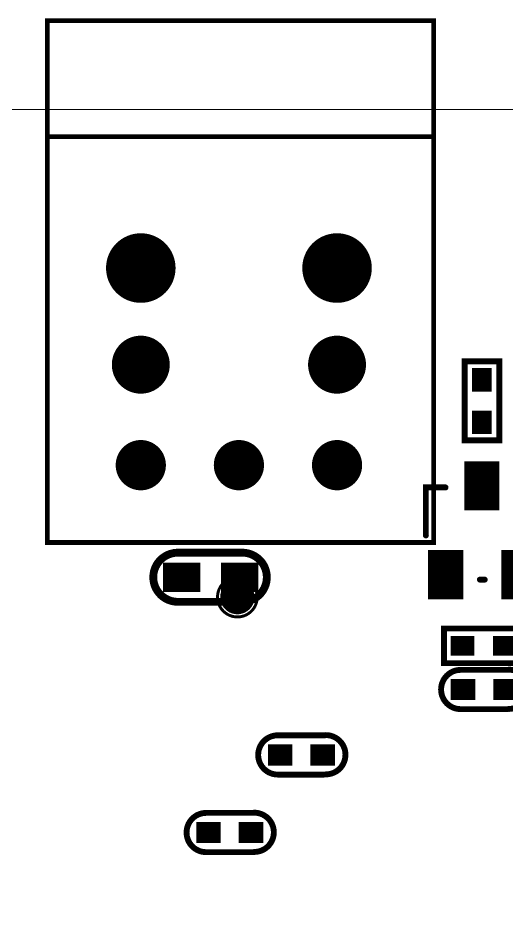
# Model space of a CAD drawing. Extents: x 68 to 180, y 55 to 144.
# Drawn here: x 124.92 to 137.57, y 116.57 to 140.13 of the extents above; entities that cross this region are included whole.
import ezdxf

# ---------------------------------------------------------------- set-up
doc = ezdxf.new("R2010")
doc.units = 0
doc.header["$MEASUREMENT"] = 0
doc.layers.get('0').update_dxf_attribs({"linetype": 'CONTINUOUS'})
for name, color, linetype in [('BOARD_OUTLINE_00', 2, 'CONTINUOUS'), ('DRIL_NPLTE_THRU_01', 16, 'CONTINUOUS'), ('DRIL_NPLTE_THRU_02', 4, 'CONTINUOUS'), ('DRIL_NPLTE_THRU_03', 96, 'CONTINUOUS'), ('DRIL_NPLTE_THRU_04', 136, 'CONTINUOUS'), ('DRIL_NPLTE_THRU_05', 34, 'CONTINUOUS'), ('DRIL_NPLTE_THRU_06', 176, 'CONTINUOUS'), ('DRIL_PLTE_THRU_01', 16, 'CONTINUOUS'), ('DRIL_PLTE_THRU_02', 4, 'CONTINUOUS'), ('DRIL_PLTE_THRU_03', 96, 'CONTINUOUS'), ('DRIL_PLTE_THRU_04', 136, 'CONTINUOUS'), ('DRIL_PLTE_THRU_05', 34, 'CONTINUOUS'), ('DRIL_PLTE_THRU_06', 176, 'CONTINUOUS'), ('DRIL_SYMBOL', 2, 'CONTINUOUS'), ('PADS_BOT', 5, 'CONTINUOUS'), ('PADS_INNER', 1, 'CONTINUOUS'), ('PADS_TOP', 1, 'CONTINUOUS'), ('PART_BOT_2DLINE_00', 253, 'CONTINUOUS'), ('PART_BOT_2DLINE_126', 2, 'CONTINUOUS'), ('PART_TOP_2DLINE_00', 67, 'CONTINUOUS')]:
    doc.layers.add(name, color=color, linetype=linetype)

# ---------------------------------------------------------------- blocks, each defined once
blk = doc.blocks.new('BOARD_5728')
at = {"layer": 'BOARD_OUTLINE_00', "const_width": 0.0254}
blk.add_lwpolyline([(0, -12.664, -0.306685), (1, -11.664), (110.44, -11.664, -0.233627), (111.44, -12.664), (111.44, -92.464, -0.199366), (110.44, -93.464), (1, -93.464, -0.298113), (0, -92.464), (0, -85.073), (12, -85.073), (12, -50.989), (2.337, -50.989), (2.356, -32.194), (0, -32.194)], format="xyb", close=True, dxfattribs=at)
blk = doc.blocks.new('SMOOTH_0$2032')
at = {"const_width": 0.1016}
blk.add_lwpolyline([(-0.0508, 0, 1), (0.0508, 0, 1)], format="xyb", close=True, dxfattribs=at)
blk = doc.blocks.new('PART_BODY_BOT_5734')
at = {"layer": 'PART_BOT_2DLINE_00', "const_width": 0.2032}
blk.add_lwpolyline([(-0.025146, 0.635), (1.575054, 0.635, -1.036434944), (1.575054, -0.635), (-0.025146, -0.635, -1.07236871)], format="xyb", close=True, dxfattribs=at)
at = {"layer": 'PART_BOT_2DLINE_00'}
for p in [(-0.025146, 0.635), (1.575054, 0.635), (-0.025146, -0.635), (1.575054, -0.635)]:
    blk.add_blockref('SMOOTH_0$2032', p, dxfattribs=at)
blk = doc.blocks.new('DRIL_HOLE_0')
blk.add_lwpolyline([(0, 0, 1), (0, 0, 1)], format="xyb", close=True)
blk = doc.blocks.new('PAD_0')
blk.add_lwpolyline([(0, 0, 1), (0, 0, 1)], format="xyb", close=True)
blk = doc.blocks.new('PAD_7')
at = {"const_width": 0.762}
blk.add_lwpolyline([(-0.4826, 0), (0.4826, 0)], dxfattribs=at)
blk = doc.blocks.new('STK_BOT_19')
at = {"layer": 'DRIL_PLTE_THRU_01'}
blk.add_blockref('DRIL_HOLE_0', (0, 0), dxfattribs=at)
at = {"layer": 'DRIL_PLTE_THRU_02'}
blk.add_blockref('DRIL_HOLE_0', (0, 0), dxfattribs=at)
at = {"layer": 'DRIL_PLTE_THRU_03'}
blk.add_blockref('DRIL_HOLE_0', (0, 0), dxfattribs=at)
at = {"layer": 'DRIL_PLTE_THRU_04'}
blk.add_blockref('DRIL_HOLE_0', (0, 0), dxfattribs=at)
at = {"layer": 'DRIL_PLTE_THRU_05'}
blk.add_blockref('DRIL_HOLE_0', (0, 0), dxfattribs=at)
at = {"layer": 'DRIL_PLTE_THRU_06'}
blk.add_blockref('DRIL_HOLE_0', (0, 0), dxfattribs=at)
at = {"layer": 'PADS_BOT'}
blk.add_blockref('PAD_7', (0, 0), dxfattribs=at)
at = {"layer": 'PADS_INNER'}
blk.add_blockref('PAD_0', (0, 0), dxfattribs=at)
at = {"layer": 'PADS_TOP'}
blk.add_blockref('PAD_0', (0, 0), dxfattribs=at)
blk = doc.blocks.new('SYM_BOT_17')
for name, p in [('PART_BODY_BOT_5734', (0, 0)), ('STK_BOT_19', (0, 0)), ('STK_BOT_19', (1.500124, 0))]:
    blk.add_blockref(name, p)
blk = doc.blocks.new('PART_BOT_45')
blk.add_blockref('SYM_BOT_17', (0, 0))
blk = doc.blocks.new('SMOOTH_0$127')
at = {"const_width": 0.0635}
blk.add_lwpolyline([(-0.03175, 0, 1), (0.03175, 0, 1)], format="xyb", close=True, dxfattribs=at)
blk = doc.blocks.new('PART_BODY_TOP_5764')
at = {"layer": 'PART_TOP_2DLINE_00', "const_width": 0.127}
blk.add_lwpolyline([(-7.5, -2), (2.5, -2), (2.5, 11.5), (-7.5, 11.5)], close=True, dxfattribs=at)
blk.add_lwpolyline([(-7.49, 8.5), (2.49, 8.5)], dxfattribs=at)
at = {"layer": 'PART_TOP_2DLINE_00'}
for p in [(-7.5, 11.5), (2.5, 11.5), (-7.49, 8.5), (2.49, 8.5), (-7.5, -2), (2.5, -2)]:
    blk.add_blockref('SMOOTH_0$127', p, dxfattribs=at)
blk = doc.blocks.new('DRIL_SYMBOL_0$8')
at = {"layer": 'DRIL_SYMBOL', "const_width": 0.0508}
for points in [[(0, -0.254), (0, 0.254)], [(-0.254, 0), (0.254, 0)]]:
    blk.add_lwpolyline(points, dxfattribs=at)
blk = doc.blocks.new('DRIL_HOLE_0$8')
at = {"const_width": 0.4}
blk.add_lwpolyline([(-0.2, 0, 1), (0.2, 0, 1)], format="xyb", close=True, dxfattribs=at)
blk.add_blockref('DRIL_SYMBOL_0$8', (0, 0))
blk = doc.blocks.new('PAD_13')
at = {"const_width": 0.65}
blk.add_lwpolyline([(0, -0.325, 1), (0, 0.325, 1)], format="xyb", close=True, dxfattribs=at)
blk = doc.blocks.new('STK_TOP_169')
at = {"layer": 'DRIL_PLTE_THRU_01'}
blk.add_blockref('DRIL_HOLE_0$8', (0, 0), dxfattribs=at)
at = {"layer": 'DRIL_PLTE_THRU_02'}
blk.add_blockref('DRIL_HOLE_0$8', (0, 0), dxfattribs=at)
at = {"layer": 'DRIL_PLTE_THRU_03'}
blk.add_blockref('DRIL_HOLE_0$8', (0, 0), dxfattribs=at)
at = {"layer": 'DRIL_PLTE_THRU_04'}
blk.add_blockref('DRIL_HOLE_0$8', (0, 0), dxfattribs=at)
at = {"layer": 'DRIL_PLTE_THRU_05'}
blk.add_blockref('DRIL_HOLE_0$8', (0, 0), dxfattribs=at)
at = {"layer": 'DRIL_PLTE_THRU_06'}
blk.add_blockref('DRIL_HOLE_0$8', (0, 0), dxfattribs=at)
at = {"layer": 'PADS_BOT'}
blk.add_blockref('PAD_13', (0, 0), dxfattribs=at)
at = {"layer": 'PADS_INNER'}
blk.add_blockref('PAD_13', (0, 0), dxfattribs=at)
at = {"layer": 'PADS_TOP'}
blk.add_blockref('PAD_13', (0, 0), dxfattribs=at)
blk = doc.blocks.new('DRIL_SYMBOL_1')
at = {"layer": 'DRIL_SYMBOL', "const_width": 0.0508}
for points in [[(0, -0.254), (0, 0.254)], [(-0.254, 0), (0.254, 0)]]:
    blk.add_lwpolyline(points, dxfattribs=at)
blk = doc.blocks.new('DRIL_HOLE_1')
at = {"const_width": 0.5}
blk.add_lwpolyline([(-0.25, 0, 1), (0.25, 0, 1)], format="xyb", close=True, dxfattribs=at)
blk.add_blockref('DRIL_SYMBOL_1', (0, 0))
blk = doc.blocks.new('PAD_48')
at = {"const_width": 0.75}
blk.add_lwpolyline([(0, -0.375, 1), (0, 0.375, 1)], format="xyb", close=True, dxfattribs=at)
blk = doc.blocks.new('STK_TOP_170')
at = {"layer": 'DRIL_PLTE_THRU_01'}
blk.add_blockref('DRIL_HOLE_1', (0, 0), dxfattribs=at)
at = {"layer": 'DRIL_PLTE_THRU_02'}
blk.add_blockref('DRIL_HOLE_1', (0, 0), dxfattribs=at)
at = {"layer": 'DRIL_PLTE_THRU_03'}
blk.add_blockref('DRIL_HOLE_1', (0, 0), dxfattribs=at)
at = {"layer": 'DRIL_PLTE_THRU_04'}
blk.add_blockref('DRIL_HOLE_1', (0, 0), dxfattribs=at)
at = {"layer": 'DRIL_PLTE_THRU_05'}
blk.add_blockref('DRIL_HOLE_1', (0, 0), dxfattribs=at)
at = {"layer": 'DRIL_PLTE_THRU_06'}
blk.add_blockref('DRIL_HOLE_1', (0, 0), dxfattribs=at)
at = {"layer": 'PADS_BOT'}
blk.add_blockref('PAD_48', (0, 0), dxfattribs=at)
at = {"layer": 'PADS_INNER'}
blk.add_blockref('PAD_48', (0, 0), dxfattribs=at)
at = {"layer": 'PADS_TOP'}
blk.add_blockref('PAD_48', (0, 0), dxfattribs=at)
blk = doc.blocks.new('DRIL_SYMBOL_1$8')
at = {"layer": 'DRIL_SYMBOL', "const_width": 0.0508}
for points in [[(0, -0.254), (0, 0.254)], [(-0.254, 0), (0.254, 0)]]:
    blk.add_lwpolyline(points, dxfattribs=at)
blk = doc.blocks.new('DRIL_HOLE_1$8')
at = {"const_width": 0.9}
blk.add_lwpolyline([(-0.45, 0, 1), (0.45, 0, 1)], format="xyb", close=True, dxfattribs=at)
blk.add_blockref('DRIL_SYMBOL_1$8', (0, 0))
blk = doc.blocks.new('PAD_49')
at = {"const_width": 0.9}
blk.add_lwpolyline([(0, -0.45, 1), (0, 0.45, 1)], format="xyb", close=True, dxfattribs=at)
blk = doc.blocks.new('STK_TOP_171')
at = {"layer": 'DRIL_NPLTE_THRU_01'}
blk.add_blockref('DRIL_HOLE_1$8', (0, 0), dxfattribs=at)
at = {"layer": 'DRIL_NPLTE_THRU_02'}
blk.add_blockref('DRIL_HOLE_1$8', (0, 0), dxfattribs=at)
at = {"layer": 'DRIL_NPLTE_THRU_03'}
blk.add_blockref('DRIL_HOLE_1$8', (0, 0), dxfattribs=at)
at = {"layer": 'DRIL_NPLTE_THRU_04'}
blk.add_blockref('DRIL_HOLE_1$8', (0, 0), dxfattribs=at)
at = {"layer": 'DRIL_NPLTE_THRU_05'}
blk.add_blockref('DRIL_HOLE_1$8', (0, 0), dxfattribs=at)
at = {"layer": 'DRIL_NPLTE_THRU_06'}
blk.add_blockref('DRIL_HOLE_1$8', (0, 0), dxfattribs=at)
at = {"layer": 'PADS_BOT'}
blk.add_blockref('PAD_49', (0, 0), dxfattribs=at)
at = {"layer": 'PADS_INNER'}
blk.add_blockref('PAD_49', (0, 0), dxfattribs=at)
at = {"layer": 'PADS_TOP'}
blk.add_blockref('PAD_49', (0, 0), dxfattribs=at)
blk = doc.blocks.new('SYM_TOP_47')
for name, p in [('PART_BODY_TOP_5764', (0, 0)), ('STK_TOP_171', (-5.08, 5.1)), ('STK_TOP_171', (0, 5.1)), ('STK_TOP_170', (-5.08, 2.6)), ('STK_TOP_170', (0, 2.6)), ('STK_TOP_169', (-5.08, 0)), ('STK_TOP_169', (-2.54, 0)), ('STK_TOP_169', (0, 0))]:
    blk.add_blockref(name, p)
blk = doc.blocks.new('PART_TOP_96')
blk.add_blockref('SYM_TOP_47', (0, 0))
blk = doc.blocks.new('SMOOTH_0$1524')
at = {"const_width": 0.0762}
blk.add_lwpolyline([(-0.0381, 0, 1), (0.0381, 0, 1)], format="xyb", close=True, dxfattribs=at)
blk = doc.blocks.new('PART_BODY_BOT_5779')
at = {"layer": 'PART_BOT_2DLINE_00', "const_width": 0.152}
for points in [[(0, 2.259), (-0.508, 2.259), (-0.508, 1.016)], [(1.905, 2.259), (2.413, 2.259), (2.413, 1.016)]]:
    blk.add_lwpolyline(points, dxfattribs=at)
at = {"layer": 'PART_BOT_2DLINE_126', "const_width": 0.152}
blk.add_lwpolyline([(0.889, -0.127), (1.016, -0.127)], dxfattribs=at)
at = {"layer": 'PART_BOT_2DLINE_00'}
for p in [(-0.508, 2.259), (0, 2.259), (1.905, 2.259), (2.413, 2.259), (-0.508, 1.016), (2.413, 1.016)]:
    blk.add_blockref('SMOOTH_0$1524', p, dxfattribs=at)
at = {"layer": 'PART_BOT_2DLINE_126'}
for p in [(0.889, -0.127), (1.016, -0.127)]:
    blk.add_blockref('SMOOTH_0$1524', p, dxfattribs=at)
blk = doc.blocks.new('PAD_63')
at = {"const_width": 0.914}
blk.add_lwpolyline([(-0.635, 0), (0.635, 0)], dxfattribs=at)
blk = doc.blocks.new('STK_BOT_85')
at = {"layer": 'DRIL_PLTE_THRU_01'}
blk.add_blockref('DRIL_HOLE_0', (0, 0), dxfattribs=at)
at = {"layer": 'DRIL_PLTE_THRU_02'}
blk.add_blockref('DRIL_HOLE_0', (0, 0), dxfattribs=at)
at = {"layer": 'DRIL_PLTE_THRU_03'}
blk.add_blockref('DRIL_HOLE_0', (0, 0), dxfattribs=at)
at = {"layer": 'DRIL_PLTE_THRU_04'}
blk.add_blockref('DRIL_HOLE_0', (0, 0), dxfattribs=at)
at = {"layer": 'DRIL_PLTE_THRU_05'}
blk.add_blockref('DRIL_HOLE_0', (0, 0), dxfattribs=at)
at = {"layer": 'DRIL_PLTE_THRU_06'}
blk.add_blockref('DRIL_HOLE_0', (0, 0), dxfattribs=at)
at = {"layer": 'PADS_BOT', "rotation": 90}
blk.add_blockref('PAD_63', (0, 0), dxfattribs=at)
at = {"layer": 'PADS_INNER'}
blk.add_blockref('PAD_0', (0, 0), dxfattribs=at)
at = {"layer": 'PADS_TOP'}
blk.add_blockref('PAD_0', (0, 0), dxfattribs=at)
blk = doc.blocks.new('SYM_BOT_62')
for name, p in [('STK_BOT_85', (0.9652, 2.29997)), ('PART_BODY_BOT_5779', (0, 0)), ('STK_BOT_85', (0, 0)), ('STK_BOT_85', (1.905, 0))]:
    blk.add_blockref(name, p)
blk = doc.blocks.new('PART_BOT_237')
blk.add_blockref('SYM_BOT_62', (0, 0))
blk = doc.blocks.new('PART_BODY_BOT_5792')
at = {"layer": 'PART_BOT_2DLINE_00', "const_width": 0.1524}
for points in [[(-0.6096, -0.508, -1), (-0.6096, 0.508)], [(0.633804, 0.502572, -1), (0.633804, -0.513428)]]:
    blk.add_lwpolyline(points, format="xyb", dxfattribs=at)
for points in [[(-0.6096, 0.508), (0.5842, 0.508)], [(-0.5842, -0.508), (0.6096, -0.508)]]:
    blk.add_lwpolyline(points, dxfattribs=at)
at = {"layer": 'PART_BOT_2DLINE_00'}
for p in [(-0.6096, 0.508), (-0.6096, 0.508), (0.5842, 0.508), (0.633804, 0.502572), (-0.6096, -0.508), (-0.5842, -0.508), (0.6096, -0.508), (0.633804, -0.513428)]:
    blk.add_blockref('SMOOTH_0$1524', p, dxfattribs=at)
blk = doc.blocks.new('PAD_79')
at = {"const_width": 0.55}
blk.add_lwpolyline([(-0.3175, 0), (0.3175, 0)], dxfattribs=at)
blk = doc.blocks.new('STK_BOT_110')
at = {"layer": 'DRIL_PLTE_THRU_01'}
blk.add_blockref('DRIL_HOLE_0', (0, 0), dxfattribs=at)
at = {"layer": 'DRIL_PLTE_THRU_02'}
blk.add_blockref('DRIL_HOLE_0', (0, 0), dxfattribs=at)
at = {"layer": 'DRIL_PLTE_THRU_03'}
blk.add_blockref('DRIL_HOLE_0', (0, 0), dxfattribs=at)
at = {"layer": 'DRIL_PLTE_THRU_04'}
blk.add_blockref('DRIL_HOLE_0', (0, 0), dxfattribs=at)
at = {"layer": 'DRIL_PLTE_THRU_05'}
blk.add_blockref('DRIL_HOLE_0', (0, 0), dxfattribs=at)
at = {"layer": 'DRIL_PLTE_THRU_06'}
blk.add_blockref('DRIL_HOLE_0', (0, 0), dxfattribs=at)
at = {"layer": 'PADS_BOT'}
blk.add_blockref('PAD_79', (0, 0), dxfattribs=at)
at = {"layer": 'PADS_INNER'}
blk.add_blockref('PAD_0', (0, 0), dxfattribs=at)
at = {"layer": 'PADS_TOP'}
blk.add_blockref('PAD_0', (0, 0), dxfattribs=at)
blk = doc.blocks.new('SYM_BOT_75')
for name, p in [('PART_BODY_BOT_5792', (0, 0)), ('STK_BOT_110', (-0.55, 0)), ('STK_BOT_110', (0.55, 0))]:
    blk.add_blockref(name, p)
blk = doc.blocks.new('PART_BOT_266')
blk.add_blockref('SYM_BOT_75', (0, 0))
blk = doc.blocks.new('PART_BOT_268')
blk.add_blockref('SYM_BOT_75', (0, 0))
blk = doc.blocks.new('PART_BOT_410')
blk.add_blockref('SYM_BOT_75', (0, 0))
blk = doc.blocks.new('PART_BODY_BOT_5731')
at = {"layer": 'PART_BOT_2DLINE_00', "const_width": 0.152}
blk.add_lwpolyline([(-1.028, -0.449), (-1.028, 0.446), (1.015, 0.446), (1.015, -0.449)], close=True, dxfattribs=at)
at = {"layer": 'PART_BOT_2DLINE_00'}
for p in [(-1.028, 0.446), (1.015, 0.446), (-1.028, -0.449), (1.015, -0.449)]:
    blk.add_blockref('SMOOTH_0$1524', p, dxfattribs=at)
blk = doc.blocks.new('PAD_1')
at = {"const_width": 0.508}
blk.add_lwpolyline([(-0.305, 0), (0.305, 0)], dxfattribs=at)
blk = doc.blocks.new('STK_BOT_14')
at = {"layer": 'DRIL_PLTE_THRU_01'}
blk.add_blockref('DRIL_HOLE_0', (0, 0), dxfattribs=at)
at = {"layer": 'DRIL_PLTE_THRU_02'}
blk.add_blockref('DRIL_HOLE_0', (0, 0), dxfattribs=at)
at = {"layer": 'DRIL_PLTE_THRU_03'}
blk.add_blockref('DRIL_HOLE_0', (0, 0), dxfattribs=at)
at = {"layer": 'DRIL_PLTE_THRU_04'}
blk.add_blockref('DRIL_HOLE_0', (0, 0), dxfattribs=at)
at = {"layer": 'DRIL_PLTE_THRU_05'}
blk.add_blockref('DRIL_HOLE_0', (0, 0), dxfattribs=at)
at = {"layer": 'DRIL_PLTE_THRU_06'}
blk.add_blockref('DRIL_HOLE_0', (0, 0), dxfattribs=at)
at = {"layer": 'PADS_BOT'}
blk.add_blockref('PAD_1', (0, 0), dxfattribs=at)
at = {"layer": 'PADS_INNER'}
blk.add_blockref('PAD_0', (0, 0), dxfattribs=at)
at = {"layer": 'PADS_TOP'}
blk.add_blockref('PAD_0', (0, 0), dxfattribs=at)
blk = doc.blocks.new('SYM_BOT_14')
for name, p in [('PART_BODY_BOT_5731', (0, 0)), ('STK_BOT_14', (-0.55, 0)), ('STK_BOT_14', (0.55, 0))]:
    blk.add_blockref(name, p)
blk = doc.blocks.new('PART_BOT_451')
blk.add_blockref('SYM_BOT_14', (0, 0))
blk = doc.blocks.new('PART_BOT_452')
blk.add_blockref('SYM_BOT_14', (0, 0))
blk = doc.blocks.new('PART_BODY_TOP_5800')
at = {"layer": 'PART_TOP_2DLINE_00', "const_width": 0.0762}
blk.add_lwpolyline([(0.514, 0, 1), (-0.514, 0, 1)], format="xyb", close=True, dxfattribs=at)
blk = doc.blocks.new('PAD_85')
at = {"const_width": 0.4445}
blk.add_lwpolyline([(0, -0.22225, 1), (0, 0.22225, 1)], format="xyb", close=True, dxfattribs=at)
blk = doc.blocks.new('STK_TOP_119')
at = {"layer": 'DRIL_PLTE_THRU_01'}
blk.add_blockref('DRIL_HOLE_0', (0, 0), dxfattribs=at)
at = {"layer": 'DRIL_PLTE_THRU_02'}
blk.add_blockref('DRIL_HOLE_0', (0, 0), dxfattribs=at)
at = {"layer": 'DRIL_PLTE_THRU_03'}
blk.add_blockref('DRIL_HOLE_0', (0, 0), dxfattribs=at)
at = {"layer": 'DRIL_PLTE_THRU_04'}
blk.add_blockref('DRIL_HOLE_0', (0, 0), dxfattribs=at)
at = {"layer": 'DRIL_PLTE_THRU_05'}
blk.add_blockref('DRIL_HOLE_0', (0, 0), dxfattribs=at)
at = {"layer": 'DRIL_PLTE_THRU_06'}
blk.add_blockref('DRIL_HOLE_0', (0, 0), dxfattribs=at)
at = {"layer": 'PADS_BOT'}
blk.add_blockref('PAD_0', (0, 0), dxfattribs=at)
at = {"layer": 'PADS_INNER'}
blk.add_blockref('PAD_0', (0, 0), dxfattribs=at)
at = {"layer": 'PADS_TOP'}
blk.add_blockref('PAD_85', (0, 0), dxfattribs=at)
blk = doc.blocks.new('SYM_TOP_83')
for name in ['PART_BODY_TOP_5800', 'STK_TOP_119']:
    blk.add_blockref(name, (0, 0))
blk = doc.blocks.new('PART_TOP_580')
blk.add_blockref('SYM_TOP_83', (0, 0))

msp = doc.modelspace()

# ---------------------------------------------------------------- block references
for name, p in [('PART_TOP_96', (133.175, 128.568)), ('BOARD_5728', (68.472, 149.435)), ('PART_TOP_580', (130.595, 125.155))]:
    msp.add_blockref(name, p)
at = {"xscale": -1}
for name, p, rotation in [('PART_BOT_451', (136.926, 130.226), 90), ('PART_BOT_452', (136.971, 123.893), 180), ('PART_BOT_410', (136.986, 122.764), 180), ('PART_BOT_266', (132.251, 121.071), 180), ('PART_BOT_268', (130.397, 119.064), 180)]:
    msp.add_blockref(name, p, dxfattribs=dict(at, rotation=rotation))
for name, p in [('PART_BOT_237', (137.888, 125.734)), ('PART_BOT_45', (130.651, 125.668))]:
    msp.add_blockref(name, p, dxfattribs=at)

doc.saveas('drawing.dxf')
